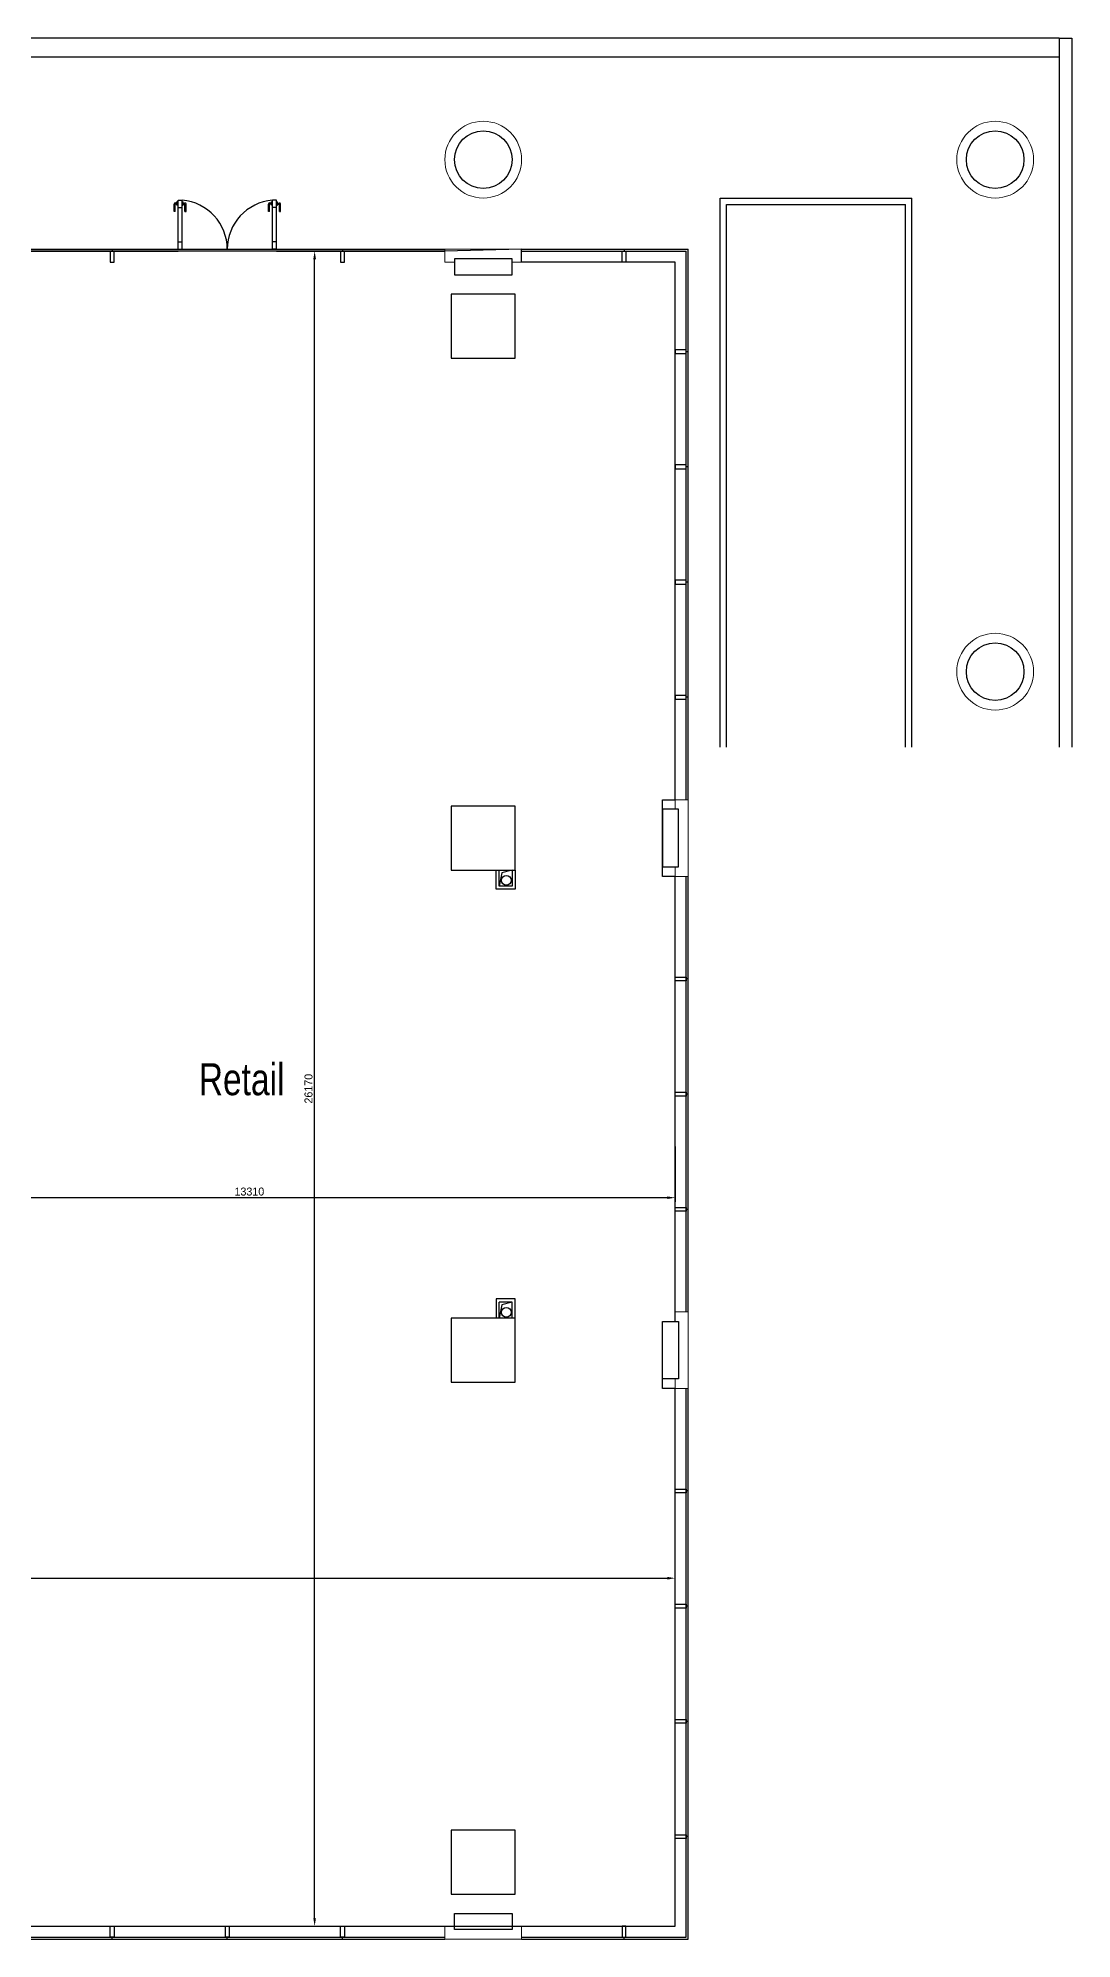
# Model space of a CAD drawing. Header units: millimetres. Extents: x 1372615 to 1416815, y 125660 to 155460.
# Drawn here: x 1400657 to 1416815, y 125660 to 155360 of the extents above; entities that cross this region are included whole.
import ezdxf

# ---------------------------------------------------------------- set-up
doc = ezdxf.new("R2010")
doc.units = ezdxf.units.MM
for name, color, linetype in [('Baca', 7, 'Continuous'), ('Divar-esas', 7, 'Continuous'), ('Divar-komek', 7, 'Continuous'), ('Kafel', 7, 'Continuous'), ('livnestok', 7, 'Continuous'), ('metal', 7, 'Continuous'), ('OFFICE_BOUNDARY', 3, 'Continuous'), ('Pencere', 7, 'Continuous'), ('Pillekan', 7, 'Continuous'), ('plita 2', 7, 'Continuous'), ('Qapi', 7, 'Continuous'), ('sutun1', 7, 'Continuous'), ('Tavan', 7, 'Continuous')]:
    doc.layers.add(name, color=color, linetype=linetype)
doc.layers.add('obl. keramogranit', color=138, linetype='Continuous', lineweight=18, true_color=0x005252)
doc.styles.add('Yazilar', font='txt', dxfattribs={"width": 0.75})

msp = doc.modelspace()

# ---------------------------------------------------------------- linework, layer by layer
at = {"color": 0, "lineweight": -2, "transparency": 16777216}
for p, q in [((1404457, 152030), (1405043, 152030)), ((1404980, 125985), (1404980, 151905)), ((1410615, 138043), (1410615, 137179)), ((1410490, 137242), (1397430, 137242)), ((1386190, 131297), (1410490, 131297)), ((1410615, 131091), (1410615, 131360)), ((1404457, 125860), (1405043, 125860))]:
    msp.add_line(p, q, dxfattribs=at)
at = {"color": 0, "transparency": 16777216}
for points in [[(1404959, 151905), (1405001, 151905), (1404980, 152030)], [(1410490, 137263), (1410490, 137221), (1410615, 137242)], [(1410490, 131318), (1410490, 131276), (1410615, 131297)], [(1404959, 125985), (1405001, 125985), (1404980, 125860)]]:
    msp.add_solid(points, dxfattribs=at)
at = {"layer": 'Baca', "linetype": 'ByBlock'}
for points in [[(1408065, 142360), (1407903, 142316), (1407865, 142110)], [(1408065, 135610), (1407903, 135566), (1407865, 135360)]]:
    msp.add_lwpolyline(points, dxfattribs=at)
at = {"layer": 'Divar-komek'}
for p, q in [((1416615, 155360), (1416615, 144280)), ((1416615, 155360), (1416815, 155360)), ((1416815, 155360), (1416815, 144280)), ((1411315, 144280), (1411315, 152860)), ((1411315, 152860), (1414315, 152860)), ((1411415, 144280), (1411415, 152760)), ((1411415, 152760), (1414215, 152760)), ((1414215, 144280), (1414215, 152760)), ((1414315, 144280), (1414315, 152860))]:
    msp.add_line(p, q, dxfattribs=at)
at = {"layer": 'Kafel'}
msp.add_line((1402846, 152060), (1404384, 152060), dxfattribs=at)
at = {"layer": 'livnestok', "linetype": 'ByBlock'}
for centre in [(1407976, 142200), (1407976, 135450)]:
    msp.add_circle(centre, 75, dxfattribs=at)
at = {"layer": 'metal'}
for p, q in [((1401815, 152060), (1401815, 152030)), ((1405415, 152060), (1405415, 152030)), ((1409815, 152060), (1409815, 152030)), ((1410815, 150460), (1410785, 150460)), ((1410815, 148660), (1410785, 148660)), ((1410815, 146860), (1410785, 146860)), ((1410815, 145060), (1410785, 145060)), ((1410815, 140660), (1410785, 140660)), ((1410815, 138860), (1410785, 138860)), ((1410815, 137060), (1410785, 137060)), ((1410815, 132660), (1410785, 132660)), ((1410815, 130860), (1410785, 130860)), ((1410815, 129060), (1410785, 129060)), ((1410815, 127260), (1410785, 127260)), ((1401815, 125660), (1401815, 125690)), ((1403615, 125660), (1403615, 125690)), ((1405415, 125660), (1405415, 125690)), ((1409815, 125660), (1409815, 125690))]:
    msp.add_line(p, q, dxfattribs=at)
for points in [[(1401785, 152030), (1401785, 151860), (1401845, 151860), (1401845, 152030)], [(1405385, 152030), (1405385, 151860), (1405445, 151860), (1405445, 152030)], [(1409845, 152030), (1409845, 151860), (1409785, 151860), (1409785, 152030)], [(1410785, 150490), (1410615, 150490), (1410615, 150430), (1410785, 150430)], [(1410785, 148690), (1410615, 148690), (1410615, 148630), (1410785, 148630)], [(1410785, 146890), (1410615, 146890), (1410615, 146830), (1410785, 146830)], [(1410785, 145090), (1410615, 145090), (1410615, 145030), (1410785, 145030)], [(1410785, 140630), (1410615, 140630), (1410615, 140690), (1410785, 140690)], [(1410785, 138830), (1410615, 138830), (1410615, 138890), (1410785, 138890)], [(1410785, 137030), (1410615, 137030), (1410615, 137090), (1410785, 137090)], [(1410785, 132630), (1410615, 132630), (1410615, 132690), (1410785, 132690)], [(1410785, 130830), (1410615, 130830), (1410615, 130890), (1410785, 130890)], [(1410785, 129030), (1410615, 129030), (1410615, 129090), (1410785, 129090)], [(1410785, 127230), (1410615, 127230), (1410615, 127290), (1410785, 127290)], [(1401785, 125690), (1401785, 125860), (1401845, 125860), (1401845, 125690)], [(1403585, 125690), (1403585, 125860), (1403645, 125860), (1403645, 125690)], [(1405385, 125690), (1405385, 125860), (1405445, 125860), (1405445, 125690)], [(1409845, 125690), (1409845, 125860), (1409785, 125860), (1409785, 125690)]]:
    msp.add_lwpolyline(points, close=True, dxfattribs=at)
at = {"layer": 'obl. keramogranit'}
for p, q in [((1408215, 152060), (1407015, 152060)), ((1407015, 151860), (1407015, 152060)), ((1407015, 151860), (1407165, 151860)), ((1408065, 151860), (1408215, 151860)), ((1408215, 151860), (1408215, 152060)), ((1410615, 143460), (1410815, 143460)), ((1410615, 143460), (1410615, 143310)), ((1410815, 143460), (1410815, 142260)), ((1410615, 142260), (1410615, 142410)), ((1410615, 142260), (1410815, 142260)), ((1410615, 135310), (1410615, 135460)), ((1410615, 135460), (1410815, 135460)), ((1410815, 135460), (1410815, 134260)), ((1410615, 134260), (1410615, 134410)), ((1410615, 134260), (1410815, 134260)), ((1407015, 125860), (1407015, 125660)), ((1407015, 125860), (1407165, 125860)), ((1408215, 125660), (1407015, 125660)), ((1408215, 125860), (1408065, 125860)), ((1408215, 125860), (1408215, 125660))]:
    msp.add_line(p, q, dxfattribs=at)
for centre in [(1407615, 153460), (1415615, 153460), (1415615, 145460)]:
    msp.add_circle(centre, 600, dxfattribs=at)
at = {"layer": 'OFFICE_BOUNDARY'}
msp.add_lwpolyline([(1400215, 125860), (1407015, 125860), (1408215, 125860), (1410615, 125860), (1410615, 134260), (1410415, 134260), (1410415, 135310), (1410615, 135310), (1410615, 135310), (1410615, 142260), (1410415, 142260), (1410415, 143460), (1410615, 143460), (1410615, 151860), (1408215, 151860), (1408215, 152060), (1407015, 152030), (1400215, 152030)], dxfattribs=at)
at = {"layer": 'Pencere'}
for p, q in [((1400215, 152060), (1402846, 152060)), ((1400215, 152030), (1402846, 152030)), ((1404384, 152060), (1407015, 152060)), ((1404384, 152030), (1407015, 152030)), ((1408215, 152060), (1410815, 152060)), ((1408215, 152030), (1410785, 152030)), ((1410785, 143460), (1410785, 152030)), ((1410815, 143460), (1410815, 152060)), ((1410785, 135460), (1410785, 142260)), ((1410815, 135460), (1410815, 142260)), ((1410785, 125690), (1410785, 134260)), ((1410815, 125660), (1410815, 134260)), ((1400215, 125690), (1407015, 125690)), ((1400215, 125660), (1407015, 125660)), ((1408215, 125690), (1410785, 125690)), ((1408215, 125660), (1410815, 125660))]:
    msp.add_line(p, q, dxfattribs=at)
at = {"layer": 'Pillekan'}
for p, q in [((1416615, 155360), (1383115, 155360)), ((1416615, 155060), (1383115, 155060))]:
    msp.add_line(p, q, dxfattribs=at)
at = {"layer": 'plita 2'}
for p, q in [((1407865, 142110), (1407865, 142360)), ((1408065, 142360), (1408065, 142110)), ((1408065, 142110), (1407865, 142110)), ((1408065, 135610), (1407865, 135610)), ((1407865, 135360), (1407865, 135610)), ((1408065, 135360), (1408065, 135610))]:
    msp.add_line(p, q, dxfattribs=at)
at = {"layer": 'Qapi', "linetype": 'Continuous'}
for p, q in [((1402784, 152649), (1402784, 152765)), ((1402829, 152782), (1402802, 152782)), ((1402829, 152782), (1402802, 152782)), ((1402829, 152782), (1402802, 152782)), ((1402802, 152649), (1402802, 152765)), ((1402829, 152765), (1402802, 152765)), ((1402846, 152800), (1402829, 152800)), ((1402829, 152747), (1402829, 152800)), ((1402829, 152747), (1402829, 152800)), ((1402846, 152747), (1402829, 152747)), ((1402909, 152800), (1402926, 152800)), ((1402909, 152747), (1402926, 152747)), ((1402926, 152747), (1402926, 152800)), ((1402926, 152747), (1402926, 152800)), ((1402926, 152782), (1402953, 152782)), ((1402926, 152782), (1402953, 152782)), ((1402926, 152782), (1402953, 152782)), ((1402926, 152765), (1402953, 152765)), ((1402953, 152649), (1402953, 152765)), ((1402971, 152649), (1402971, 152765)), ((1404260, 152649), (1404260, 152765)), ((1404304, 152782), (1404277, 152782)), ((1404304, 152782), (1404277, 152782)), ((1404304, 152782), (1404277, 152782)), ((1404304, 152765), (1404277, 152765)), ((1404277, 152649), (1404277, 152765)), ((1404304, 152747), (1404304, 152800)), ((1404304, 152747), (1404304, 152800)), ((1404322, 152800), (1404304, 152800)), ((1404322, 152747), (1404304, 152747)), ((1404384, 152800), (1404402, 152800)), ((1404384, 152747), (1404402, 152747)), ((1404402, 152747), (1404402, 152800)), ((1404402, 152747), (1404402, 152800)), ((1404402, 152782), (1404429, 152782)), ((1404402, 152782), (1404429, 152782)), ((1404402, 152782), (1404429, 152782)), ((1404402, 152765), (1404429, 152765)), ((1404429, 152649), (1404429, 152765)), ((1404446, 152649), (1404446, 152765)), ((1402802, 152649), (1402784, 152649)), ((1402953, 152649), (1402971, 152649)), ((1404277, 152649), (1404260, 152649)), ((1404429, 152649), (1404446, 152649))]:
    msp.add_line(p, q, dxfattribs=at)
at = {"layer": 'Qapi'}
for p, q in [((1402846, 152827), (1402909, 152827)), ((1402846, 152827), (1402909, 152827)), ((1402846, 152060), (1402846, 152827)), ((1402846, 152711), (1402909, 152711)), ((1402909, 152060), (1402909, 152827)), ((1404322, 152060), (1404322, 152827)), ((1404384, 152827), (1404322, 152827)), ((1404384, 152827), (1404322, 152827)), ((1404384, 152711), (1404322, 152711)), ((1404384, 152060), (1404384, 152827)), ((1402846, 152176), (1402909, 152176)), ((1404384, 152176), (1404322, 152176)), ((1402846, 152060), (1402909, 152060)), ((1402846, 152060), (1402909, 152060)), ((1404384, 152060), (1404322, 152060)), ((1404384, 152060), (1404322, 152060))]:
    msp.add_line(p, q, dxfattribs=at)
at = {"layer": 'Qapi', "linetype": 'Continuous'}
for centre, start, end in [((1402802, 152765), 90, 180), ((1402953, 152765), 0, 90), ((1404277, 152765), 90, 180), ((1404429, 152765), 0, 90)]:
    msp.add_arc(centre, 17.8, start, end, dxfattribs=at)
at = {"layer": 'Qapi'}
for centre, start, end in [((1402846, 152060), 0, 85.3583), ((1404384, 152060), 94.6417, 180)]:
    msp.add_arc(centre, 769, start, end, dxfattribs=at)
at = {"layer": 'sutun1', "color": 38}
for p, q in [((1407015, 152030), (1400215, 152030)), ((1408215, 152060), (1407015, 152030)), ((1408215, 151860), (1408215, 152060)), ((1410615, 151860), (1408215, 151860)), ((1410615, 143460), (1410615, 151860)), ((1410415, 142260), (1410415, 143460)), ((1410415, 143460), (1410615, 143460)), ((1410615, 142260), (1410415, 142260)), ((1410615, 135310), (1410615, 142260)), ((1410415, 134260), (1410415, 135310)), ((1410415, 135310), (1410615, 135310)), ((1410615, 135310), (1410615, 135310)), ((1410615, 134260), (1410415, 134260)), ((1410615, 125860), (1410615, 134260)), ((1400215, 125860), (1407015, 125860)), ((1407015, 125860), (1408215, 125860)), ((1408215, 125860), (1410615, 125860))]:
    msp.add_line(p, q, dxfattribs=at)
at = {"layer": 'sutun1'}
for points in [[(1407165, 151660), (1408065, 151660), (1408065, 151910), (1407165, 151910)], [(1407115, 150360), (1408115, 150360), (1408115, 151360), (1407115, 151360)], [(1407115, 142360), (1408115, 142360), (1408115, 143360), (1407115, 143360)], [(1410415, 143310), (1410415, 142410), (1410665, 142410), (1410665, 143310)], [(1407115, 134360), (1408115, 134360), (1408115, 135360), (1407115, 135360)], [(1410415, 134410), (1410415, 135310), (1410665, 135310), (1410665, 134410)], [(1407115, 126360), (1408115, 126360), (1408115, 127360), (1407115, 127360)], [(1407165, 126060), (1408065, 126060), (1408065, 125810), (1407165, 125810)]]:
    msp.add_lwpolyline(points, close=True, dxfattribs=at)
for centre in [(1407615, 153460), (1415615, 153460), (1415615, 145460)]:
    msp.add_circle(centre, 450, dxfattribs=at)
at = {"layer": 'Tavan'}
for p, q in [((1407815, 142060), (1407815, 142360)), ((1408115, 142360), (1408115, 142060)), ((1408115, 142060), (1407815, 142060)), ((1408115, 135660), (1407815, 135660)), ((1407815, 135660), (1407815, 135360)), ((1408115, 135360), (1408115, 135660))]:
    msp.add_line(p, q, dxfattribs=at)

# ---------------------------------------------------------------- texts
at = {"color": 0, "transparency": 16777216, "insert": (1404885, 138945), "char_height": 125, "attachment_point": 5, "rotation": 90}
msp.add_mtext('26170', dxfattribs=at)
at = {"color": 0, "transparency": 16777216, "insert": (1403960, 137337), "char_height": 125, "attachment_point": 5}
msp.add_mtext('13310', dxfattribs=at)
at = {"layer": 'Divar-esas', "insert": (1403148, 139343), "char_height": 500, "attachment_point": 1, "style": 'Yazilar'}
msp.add_mtext_dynamic_manual_height_columns('\\pxi0.04363;{\\fArial|b0|i0|c0|p34;Retail}', width=1697.62, gutter_width=250, heights=[-508], dxfattribs=at)

doc.saveas('drawing.dxf')
